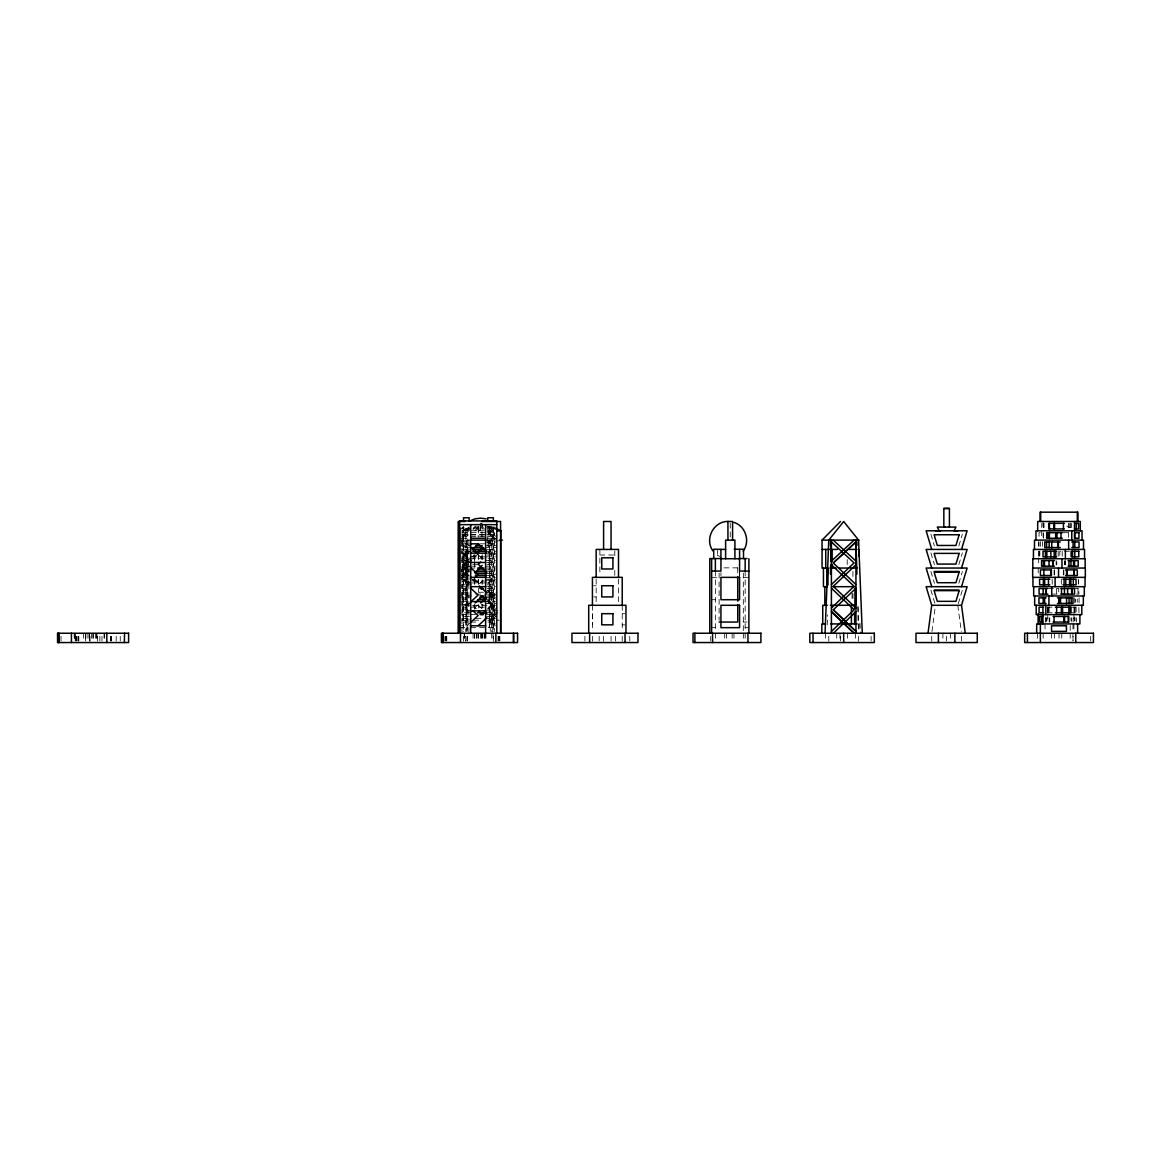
<?xml version="1.0" encoding="UTF-8"?>
<svg xmlns="http://www.w3.org/2000/svg" width="1151" height="1151" viewBox="0 0 1151 1151"><rect width="100%" height="100%" fill="white"/><g stroke="black" fill="none" stroke-linecap="round" stroke-linejoin="round"><path stroke-width="0.75" stroke-dasharray="5 3.75" d="M739.575 572.651L739.575 577.356L748.884 577.356M465.709 571.774L466.155 568.047L462.213 569.918L462.587 568.047L478.428 568.047M465.767 592.261L465.738 569.918L462.011 571.774L462.055 569.918L471.478 569.918M477.694 564.321L461.968 564.321L462.011 562.465L465.666 564.321L466.299 558.739M827.252 625.007L827.655 614.85M489.607 594.117L489.722 592.261L487.52 590.405L493.621 599.714L495.347 597.844M479.78 530.798L480.413 523.043M931.965 631.496L935.461 605.297M488.125 545.703L488.369 541.977L486.6 543.833M466.284 568.047L468.831 562.465L464.659 564.321L467.565 560.595L467.565 562.465M958.812 546.049L962.365 534.222M958.812 564.666L962.365 552.854M958.812 583.298L962.365 571.471M958.308 603.613L962.365 590.103M463.421 566.191L462.745 568.047L466.831 566.191L466.831 568.047M494.455 612.749L492.614 616.476L496.786 614.605M462.616 556.868L462.616 558.739L463.594 556.868L466.198 558.739L466.975 556.868M476.471 530.798L479.866 523.043M493.707 534.524L494.642 532.668L494.642 534.524M463.465 556.868L464.731 555.012L466.874 556.868L467.881 555.012M474.989 530.798L477.363 526.813M495.693 536.38L493.837 534.524L488.355 541.977M492.096 620.202L495.419 616.476L491.304 618.332L492.484 616.476M464.601 553.142L464.601 555.012L466.126 553.142L467.795 555.012L469.004 553.142M493.721 594.117L492.499 597.844L492.499 595.988M489.822 618.332L489.822 620.202L491.204 618.332M461.522 529.129L463.277 526.841M488.571 530.798L488.571 532.668L490.081 530.798M473.406 556.868L475.118 555.012L475.118 556.868M472.975 529.633L476.226 526.136M467.68 549.43L467.68 551.286L465.968 553.142L465.968 551.286M467.709 560.595L469.464 558.739M461.911 536.38L469.349 528.942M461.997 537.632L469.45 530.179M487.995 552.912L491.491 549.43L487.995 545.934M488.153 583.341L494.124 577.356L488.153 571.385M487.995 608.793L491.491 605.297L487.995 601.8M492.772 538.251L492.772 536.38L494.139 538.251L488.082 543.833M473.061 528.467L475.55 526.136M471.924 559.774L466.961 564.321L469.45 566.594M473.176 558.638L476.902 555.214M469.45 582.535L466.961 584.809L469.45 587.082M479.377 583.672L483.103 580.262M469.45 603.023L466.961 605.297L469.45 607.57M466.961 625.784L469.45 623.511M466.687 577.356L467.637 579.226L465.767 581.082L463.22 577.356L466.054 575.5L466.759 577.356L464.414 579.226L464.299 581.082M466.846 530.798L469.579 528.942M464.803 530.798L469.104 528.266M464.04 530.798L468.543 528.266M471.637 556.868L473.953 555.631M462.76 530.798L468.687 527.69M487.981 533.906L490.369 532.668L488.297 534.524L488.297 532.668M462.371 530.798L468.428 527.69M469.68 526.913L461.925 530.798L499.03 530.798M463.551 530.798L469.752 527.69M488.571 532.668L492.412 530.798L490.527 532.668L490.527 530.798M489.822 620.202L493.808 618.332L493.937 616.476M468.774 561.213L466.04 562.465L466.011 566.191L462.126 564.321L462.385 566.191L470.14 566.191M497.865 612.749L493.707 614.605L493.707 612.749M485.664 527.072L495.247 527.072M459.81 528.007L469.133 528.007M473.78 528.007L483.103 528.007M497.074 528.007L487.751 528.007L487.751 545.703M481.938 528.942L485.664 528.942M493.117 528.942L489.391 528.942L489.391 534.524M462.126 532.668L470.529 532.668M471.363 532.668L495.448 532.668M1062.848 532.668L1069.495 532.668M462.098 534.524L486.197 534.524M487.42 534.524L495.448 534.524M463.536 534.985L469.133 534.985M470.687 534.985L486.197 534.985M487.751 534.985L497.074 534.985M462.098 536.38L497.117 536.38M462.055 538.251L469.795 538.251M487.305 538.251L495.793 538.251M459.81 538.481L463.536 538.481M497.074 538.481L493.347 538.481L493.347 528.007M458.184 540.107L469.68 540.107M487.362 540.107L496.513 540.107M461.939 540.855L469.421 540.855M488.614 540.855L499.189 540.855M462.011 541.977L469.68 541.977M486.024 541.977L496.973 541.977M462.011 543.833L469.867 543.833M480.212 543.833L495.635 543.833M459.81 545.703L469.651 545.703M485.995 545.703L497.074 545.703M461.939 546.365L466.587 546.365M469.651 547.559L461.968 547.559L462.055 549.43L470.255 549.43M485.003 547.559L496.93 547.559M487.261 549.43L495.621 549.43M461.939 551.027L466.587 551.027M470.255 551.286L461.939 551.286L462.026 553.142M485.78 551.286L496.469 551.286M1069.38 551.286L1059.798 551.286L1059.798 556.868M461.896 553.142L469.579 553.142M485.664 553.142L495.52 553.142M493.045 554.077L495.52 554.077M461.896 555.012L469.579 555.012M487.233 555.012L496.858 555.012M599.872 555.012L614.778 555.012M461.868 556.868L470.817 556.868M471.176 556.868L484.902 556.868M485.722 556.868L495.534 556.868M461.868 558.739L495.491 558.739M461.853 560.595L471.478 560.595M485.895 560.595L495.491 560.595M469.594 562.465L461.853 562.465L462.213 560.595L465.579 562.465L465.666 564.321M487.132 562.465L496.786 562.465M487.118 564.321L495.52 564.321M463.551 565.414L467.277 565.414M470.845 566.191L480.111 566.191M485.636 566.191L495.477 566.191M723.979 567.86L738.179 567.86M485.88 568.047L495.477 568.047M461.939 569.644L466.587 569.644M484.945 569.918L495.434 569.918M470.874 571.774L461.868 571.774L462.141 573.63L465.594 571.774L468.385 573.011M487.146 571.774L495.434 571.774M461.868 573.63L470.874 573.63M487.146 573.63L496.8 573.63M493.045 574.565L495.52 574.565M461.939 574.68L466.587 574.68M461.896 575.5L469.45 575.5M487.161 575.5L495.491 575.5M461.896 577.356L470.183 577.356M484.988 577.356L495.462 577.356M711.635 577.356L720.943 577.356M461.925 579.226L469.407 579.226M486.427 579.226L495.462 579.226M471.665 580.162L474.572 580.162M486.211 580.162L489.132 580.162L489.132 598.779M461.925 581.082L470.14 581.082M472.932 581.082L496.556 581.082M470.183 582.953L461.968 582.953L462.069 581.082M471.478 582.953L485.19 582.953M485.621 582.953L495.477 582.953M461.968 584.809L471.478 584.809M487.118 584.809L495.534 584.809M593.671 585.744L596.16 585.744M461.997 586.679L469.479 586.679M486.499 586.679L495.534 586.679M461.997 588.535L471.507 588.535M487.161 588.535L495.52 588.535M1048.331 588.535L1058.733 588.535L1058.733 594.117L1045.079 594.117M1073.12 588.535L1078.89 588.535L1078.89 594.117L1073.12 594.117M463.551 589.312L467.277 589.312M462.04 590.405L469.435 590.405M487.204 590.405L495.52 590.405M462.04 592.261L471.162 592.261M478.485 592.261L485.708 592.261M487.204 592.261L496.915 592.261M462.083 594.117L471.205 594.117M475.665 594.117L484.744 594.117M485.751 594.117L496.728 594.117M493.045 595.053L495.52 595.053M471.593 595.988L462.083 595.988L462.112 584.809M487.233 595.988L496.944 595.988M593.671 596.923L596.16 596.923M470.759 603.441L462.141 603.441L462.112 597.844L469.464 597.844M487.118 597.844L496.844 597.844M461.939 597.959L466.587 597.959M462.112 599.714L469.464 599.714M487.118 599.714L496.844 599.714M711.635 599.714L715.361 599.714M462.141 601.57L469.464 601.57M485.521 601.57L495.577 601.57M486.398 603.441L496.93 603.441M461.939 604.376L466.587 604.361M495.606 605.297L462.155 605.297L462.155 607.167L496.944 607.167M1046.978 607.167L1054.978 607.167M1070.559 607.167L1078.919 607.167L1078.919 612.749L1070.559 612.749M461.939 609.023L470.759 609.023M487.046 609.023L495.563 609.023M470.284 610.879L462.17 610.879L462.17 609.023M485.549 610.879L496.944 610.879M469.507 612.749L462.155 612.749L462.155 614.605L476.874 614.605M487.046 612.749L496.944 612.749M1046.978 612.749L1054.978 612.749M622.231 613.684L624.705 613.684M485.535 614.605L496.944 614.605M493.045 615.54L495.52 615.54M469.464 616.476L462.141 616.476L462.141 618.332L471.45 618.332M486.456 616.476L496.901 616.476M475.953 618.332L495.534 618.332M461.968 620.202L470.759 620.202M473.622 620.202L479.708 620.202M487.88 620.202L499.217 620.202M463.321 622.058L467.033 622.058M470.759 622.058L477.636 622.058M487.952 622.058L493.117 622.058M743.316 622.058L747.042 622.058M491.707 623.928L495.434 623.928M622.231 624.849L624.705 624.849M459.551 625.784L463.263 625.784M493.045 625.784L495.52 625.784M459.81 627.655L467.263 627.655M470.759 627.655L497.074 627.655M711.635 627.655L715.361 627.655M745.157 627.655L748.884 627.655M468.529 569.918L468.529 571.774L464.357 569.918L467.076 573.63M492.614 609.023L492.614 607.167L496.786 609.023M497.822 610.879L493.664 609.023L492.614 607.167M491.276 607.167L491.276 605.297L495.39 607.167L492.038 603.441M488.168 603.441L488.168 601.57L493.765 605.297L493.908 607.167M1066.905 526.136L1070.085 527.69M488.168 601.57L491.952 603.441L490.024 601.57L490.024 603.441M491.391 526.913L494.498 528.467M717.188 555.142L719.778 556.465M491.146 526.913L495.678 529.244M490.916 526.913L495.347 529.244M487.578 600.333L489.938 601.57L487.823 599.714L487.823 601.57M489.535 526.568L495.534 529.949M489.117 526.568L494.844 529.949M487.391 526.136L494.239 530.798M487.549 526.654L493.16 530.798M489.722 592.261L491.851 594.117L491.851 592.261M466.961 543.833L469.45 546.106M478.14 605.297L481.866 608.706M488.01 528.467L490.513 530.798M493.721 595.988L491.765 594.117L491.117 595.988L491.117 594.117M467.263 582.953L469.162 584.809M488.067 531.417L495.52 538.869M487.981 532.668L495.434 540.107M478.687 555.242L482.168 558.739M471.421 578.55L477.392 584.535M472.86 605.297L476.356 608.793M474.73 579.226L478.442 582.953L473.277 579.226L476.514 581.082L476.514 579.226M465.651 581.082L467.349 582.953L468.63 581.082L467.551 579.226L467.551 581.082M467.191 573.63L468.889 575.5M489.779 603.441L491.16 605.297M469.996 582.953L468.63 581.082L468.63 582.953M491.276 605.297L492.47 607.167M467.723 551.286L468.889 553.142M493.52 599.714L494.498 601.57M467.579 569.918L468.529 571.774M463.321 577.356L462.429 575.5L462.429 577.356M481.219 523.043L483.262 527.69M494.412 610.879L493.664 609.023L493.664 610.879M466.716 568.047L467.435 569.918L463.277 568.047L464.17 569.918L464.17 568.047M930.9 534.222L934.439 546.049M930.9 552.854L934.439 564.666M930.9 571.471L934.439 583.298M930.9 590.103L934.943 603.613M494.527 610.879L495.045 612.749M466.155 575.5L465.695 573.63L462.573 575.5L461.997 573.63L461.997 575.5M466.126 566.191L466.587 568.047L462.544 566.191L463.119 568.047L463.119 566.191M957.805 605.297L961.301 631.496M465.795 564.321L466.011 566.191M465.81 573.63L465.536 569.918M480.672 523.043L481.305 530.798M860.042 623.151L860.444 633.309M857.826 606.376L858.531 631.439M1090.688 636.345L1090.688 640.992M1079.048 597.844L1079.048 603.441M1078.53 580.464L1078.53 583.571M1078.401 579.226L1078.401 584.809M1077.983 588.219L1077.983 594.434M1077.25 599.095L1077.25 602.189M1076.487 617.871L1076.487 622.058M1076.099 606.85L1076.099 613.051M1075.422 599.095L1075.422 602.189M1075.063 607.167L1075.063 612.749M1075.034 617.713L1075.034 620.821M1074.746 597.844L1074.746 603.441M1074.66 617.713L1074.66 620.821M1074.415 607.167L1074.415 612.749M1073.984 606.994L1073.984 612.073M1073.984 613.771L1073.984 622.231M1073.811 617.871L1073.811 622.058M1073.926 623.928L1073.926 631.683M1073.005 636.345L1073.005 640.992L1072.962 633.237M1072.962 623.928L1072.962 631.683M1071.869 617.871L1071.869 622.058M1071.624 523.345L1071.624 527.546M1071.02 617.713L1071.02 620.821M1070.603 523.043L1070.603 527.69M1070.214 625.482L1070.214 631.683M1070.214 633.237L1070.214 640.992M1069.265 523.345L1069.265 527.546M1068.531 523.345L1068.531 527.546M1068.574 532.352L1068.574 538.553M1065.294 560.595L1065.294 564.796M1064.876 561.271L1064.876 564.666M1064.761 560.595L1064.761 564.796M1063.869 569.918L1063.869 575.5M1063.337 569.918L1063.337 575.5M1062.2 551.286L1062.2 556.868M1061.783 633.237L1061.783 640.992M1061.308 579.226L1061.308 584.809M1059.035 633.237L1059.035 640.992M1058.186 551.286L1058.186 556.868M1056.762 561.846L1056.762 564.94M1056.474 588.535L1056.474 594.117M1056.129 560.595L1056.129 564.796M1054.647 569.918L1054.647 575.5M1054.345 633.237L1054.345 640.992M1054.115 569.918L1054.115 575.5M1052.201 579.226L1052.201 584.809M1051.582 633.237L1051.582 640.992M1049.784 617.871L1049.784 622.058M1049.122 606.85L1049.122 613.051M1049.18 617.871L1049.18 622.058M1048.187 607.167L1048.187 612.749M1047.784 606.994L1047.784 612.073M1047.784 613.771L1047.784 622.231M1047.424 607.167L1047.424 612.749M1046.964 617.713L1046.964 620.821M1046.115 617.871L1046.115 622.058M1045.727 617.152L1045.727 622.231M1045.022 623.928L1045.022 631.683M1044.029 523.345L1044.029 527.546M1043.511 523.043L1043.511 527.69M1043.511 538.251L1043.511 532.668L1039.036 532.668L1039.036 538.251M1043.007 521.489L1043.007 527.69M1043.151 532.668L1043.151 538.251M1043.166 633.237L1043.166 640.992M1042.461 541.661L1042.461 546.322M1041.77 523.345L1041.77 527.546M1041.713 530.798L1041.713 538.553M1040.619 541.661L1040.619 546.322M1039.828 550.969L1039.828 557.185M1039.195 551.286L1039.195 556.868M1038.95 541.977L1038.95 546.164M1038.734 541.661L1038.734 546.322M1038.677 551.113L1038.677 556.192M1038.677 557.89L1038.677 564.666M1038.216 568.047L1038.216 575.802M1037.612 633.237L1037.612 640.992M961.531 636.345L961.531 640.992M950.352 633.237L950.352 640.992M946.626 636.345L946.626 640.992M942.899 633.237L942.899 640.992M931.735 636.345L931.735 642.546M871.106 636.345L871.106 640.992M859.078 623.928L859.078 631.683M858.574 636.345L858.574 642.546M858.171 606.994L858.171 622.231M855.351 633.237L855.351 640.992M852.92 571.428L852.92 578.205M852.949 593.441L852.949 601.915M852.028 593.441L852.028 601.915M847.409 633.237L847.409 640.992M847.222 559.587L847.222 564.666M840.46 636.345L840.46 640.992M839.957 633.237L839.957 640.992M836.734 633.237L836.734 640.992M828.778 636.345L828.778 642.546M825.555 633.237L825.555 640.992M745.157 571.083L745.157 631.496M745.157 633.237L745.157 640.992M743.316 573.112L743.316 631.467M743.316 633.237L743.316 640.992M739.575 571.083L739.575 575.788M737.733 567.86L737.733 574.853M733.978 633.237L733.978 640.992M732.151 633.237L732.151 640.992M730.252 523.173L730.252 538.423M726.54 633.237L726.54 640.992M724.698 633.237L724.698 640.992M720.943 572.651L720.943 575.788M719.102 573.112L719.102 620.317M717.433 549.243L717.433 556.998M715.361 571.083L715.361 631.496M715.361 633.237L715.361 640.992M710.728 636.345L710.728 640.992M629.77 636.345L629.77 640.992M622.231 605.297L622.231 631.496M622.231 636.345L622.231 642.546M618.504 579.111L618.504 603.556M615.526 636.345L615.526 640.992M614.778 550.825L614.778 556.408M614.778 570.378L614.778 575.615M611.052 636.345L611.052 642.546M603.599 636.345L603.599 642.546M599.872 549.43L599.872 575.615M599.139 636.345L599.139 640.992M596.16 579.111L596.16 605.297M592.448 613.684L592.448 624.849M592.434 605.297L592.434 631.496M592.434 636.345L592.434 642.546M584.881 636.345L584.881 640.992M499.865 636.345L499.865 640.992M499.635 636.345L499.635 640.992M498.282 636.345L498.282 640.992M498.153 636.345L498.153 640.992M494.527 540.855L494.527 631.453M494.225 538.251L494.225 540.107M493.837 534.524L493.837 536.38M493.621 597.844L493.621 599.714M493.347 545.703L493.347 631.841M493.347 636.345L493.347 642.546M493.074 526.352L493.074 631.741M493.074 633.237L493.045 640.992M492.614 614.605L492.614 616.476M492.355 541.977L491.506 538.251L491.707 631.439M492.196 540.107L492.196 633.237M491.707 633.237L491.707 640.992M491.304 616.476L491.304 618.332M490.312 543.833L490.009 540.107L490.009 541.977M490.081 540.855L490.268 631.453M489.621 545.703L489.621 627.655M489.29 551.286L489.132 569.918M488.369 541.977L488.369 543.833M487.966 590.405L487.966 592.261M485.895 633.237L485.895 640.992M485.664 633.237L485.664 640.992M484.326 633.237L484.326 640.992M484.183 633.237L484.183 640.992M482.168 554.609L482.168 559.947M482.168 579.543L482.168 584.895M482.168 604.491L482.168 608.045M482.168 633.237L482.168 640.992M481.938 523.173L481.938 536.726M481.938 555.861L481.938 559.242M481.895 633.237L481.895 640.992M481.866 633.237L481.866 640.992M480.543 526.136L480.543 530.798M480.528 633.237L480.528 640.992M478.442 528.007L478.442 537.013M478.442 554.609L478.442 559.947M478.442 579.543L478.442 592.017M478.442 604.491L478.442 608.045M478.456 633.237L478.456 640.992M478.14 526.568L478.14 536.726M478.212 555.343L478.212 558.739M478.212 579.557L478.212 582.953M478.212 633.237L478.212 640.992M477.91 581.082L477.91 582.953L475.564 581.082L475.507 579.226M476.874 633.237L476.874 640.992M476.744 633.237L476.744 640.992M474.716 554.609L474.716 567.083M474.716 579.543L474.716 584.895M474.716 604.491L474.716 608.045M474.716 633.237L474.716 640.992M474.485 558.739L474.485 567.198M474.485 577.356L474.485 582.953M474.485 604.836L474.485 609.023M474.442 633.237L474.413 640.992M473.766 555.012L473.766 556.868M473.075 633.237L473.075 640.992M468.917 540.107L468.917 633.237M467.795 553.142L467.795 555.012M467.709 566.191L467.709 564.321L463.551 566.191L464.529 564.321L464.529 566.191M467.277 530.798L467.277 631.439M467.277 636.345L467.277 640.992M467.263 545.703L467.033 631.611M467.033 636.345L467.033 640.992M466.874 555.012L466.874 556.868M466.587 540.855L466.587 631.453M466.198 556.868L466.198 558.739M466.155 568.047L466.155 569.918M465.853 530.798L465.91 534.524M466.054 575.5L466.054 577.356M465.896 592.261L465.896 594.117M465.939 595.988L465.982 620.202M465.824 534.524L465.752 560.595L462.745 558.739L462.069 560.595L462.069 558.739M465.81 594.117L465.81 595.988M465.695 620.202L465.695 631.611M465.579 560.595L465.579 562.465M464.486 633.237L464.486 640.992M464.241 633.237L464.241 640.992M463.536 528.007L463.536 631.841M463.536 636.345L463.536 642.546M463.263 526.352L463.263 631.741M462.587 568.047L462.587 569.918M462.385 564.321L462.385 566.191M462.242 595.988L462.242 597.844M462.299 603.441L462.299 605.297M462.328 607.167L462.314 609.023M462.314 610.879L462.314 612.749M462.299 614.605L462.314 616.476M462.285 618.332L462.285 620.202M462.126 530.798L462.098 545.703M462.055 569.918L462.055 571.774M462.04 577.356L462.04 579.226M461.911 540.107L461.939 633.237M446.789 636.345L446.789 640.992M446.545 636.345L446.545 640.992M445.207 636.345L445.207 640.992M445.077 636.345L445.077 640.992M120.251 636.345L120.251 640.992M116.193 636.345L116.193 640.992M111.446 636.345L111.446 640.992M110.913 636.345L110.913 640.992M110.625 636.345L110.625 640.992M104.496 633.237L104.496 640.992M104.036 633.237L104.036 640.992M101.95 636.345L101.95 640.992M99.878 636.345L99.878 640.992M97.475 636.345L97.475 642.546M96.943 633.237L96.943 640.992M96.655 633.237L96.655 640.992M95.375 633.237L95.375 640.992M93.317 633.237L93.317 640.992M92.857 633.237L92.857 640.992M91.648 633.237L91.648 640.992M90.023 636.345L90.023 642.546M89.591 636.345L89.591 640.992L89.505 633.237M89.217 633.237L89.217 640.992M87.922 633.237L87.922 640.992M85.879 633.237L85.879 640.992M85.548 636.345L85.548 640.992M85.404 633.237L85.404 640.992M83.433 633.237L83.433 640.992M78.843 636.345L78.843 640.992M78.326 636.345L78.326 640.992M78.038 636.345L78.038 640.992M76.757 636.345L76.757 640.992M76.052 636.345L76.052 640.992M75.534 633.237L75.534 640.992M75.247 636.345L75.247 640.992M74.7 633.237L74.7 640.992M74.24 633.237L74.24 640.992M61.003 636.345L61.003 640.992M474.744 609.023A5.971 5.971 0 0 1 483.147 604.966M489.333 627.655L489.333 609.023L489.29 627.655M465.695 640.992L465.695 636.345L465.565 640.992"/><path stroke-width="1.5" d="M830.447 574.133L830.705 565.184M830.806 561.602L831.41 540.107L831.41 633.309M825.051 633.237L828.778 540.107L843.683 521.489L858.574 540.107L862.3 633.237M830.432 545.531L830.648 540.179L828.778 540.107M928.008 633.237L931.735 605.297L926.138 586.679L967.113 586.679L961.531 605.297L965.257 633.237M961.531 549.43L967.113 530.798L926.138 530.798L931.735 549.43M961.531 568.047L967.113 549.43L926.138 549.43L931.735 568.047M961.531 586.679L967.113 568.047L926.138 568.047L931.735 586.679M954.078 530.798L955.949 527.072L937.317 527.072L939.173 530.798M743.201 551.027C750.495 541.258 745.531 525.978 733.892 522.367M827.181 568.047L822.059 568.047L822.059 540.107L840.46 521.489M472.845 547.559L482.83 547.559L481.017 549.43L483.449 547.559L483.449 549.43M477.521 554.077L472.86 549.43L478.687 543.603M475.003 572.579L482.168 565.414M475.19 602.966L482.168 595.988L485.664 599.484M485.664 611.123L482.168 614.605L478.687 611.123M476.974 553.142L478.859 551.286L476.082 553.142L478.442 551.286L478.442 553.142M482.873 547.559L478.557 551.286L480.974 549.43L480.974 551.286M831.41 584.55L854.085 562.897L831.41 541.977M855.941 564.753L833.281 586.334L855.941 608.001M831.41 608.001L854.085 586.334L831.41 564.753M833.281 609.785L855.941 631.381L833.281 609.857L855.941 588.204M831.41 631.453L854.085 609.785L831.41 588.204M833.281 633.309L855.941 611.641M831.41 561.098L854.085 540.179M833.281 562.897L855.941 541.977L833.281 562.968L855.941 584.55M480.629 562.048L478.14 564.321L486.83 572.292M474.413 577.975L478.14 574.565L470.687 567.745M470.687 601.887L478.14 595.053L470.687 588.219M480.629 603.023L486.83 597.326M470.687 622.374L478.14 615.54L473.176 610.994M478.14 625.784L486.83 617.814M469.565 521.072L474.874 518.885L480.557 518.137L486.24 518.885M728.137 521.446C713.534 521.058 704.167 539.445 713.073 551.027M856.718 540.179L858.574 540.107M945.23 527.072L943.834 527.072L943.834 508.454L949.417 508.454L949.417 527.072L948.611 527.072M949.33 508.454L943.834 508.454M465.277 521.489L458.184 521.489L458.184 633.237M481.938 521.489L500.57 521.489L500.57 633.237M1064.358 523.345L1048.719 523.345L1048.719 528.942L1064.358 528.942M1075.494 523.345L1078.559 523.345L1078.559 528.942L1075.494 528.942M459.551 524.655L496.8 524.655M497.246 530.798L500.8 530.798L500.8 633.237M1062.344 532.668L1046.705 532.668L1046.705 538.251L1062.344 538.251M470.716 538.251L485.621 538.251M458.587 540.107L459.335 540.107M470.155 540.107L486.125 540.107M499.592 540.107L502.541 540.107M822.059 540.107L858.847 540.107M1060.258 541.977L1044.734 541.977L1044.734 547.559L1060.258 547.559M1071.811 541.977L1079.048 541.977L1079.048 547.559L1071.811 547.559M470.155 543.833L478.14 543.833L486.83 551.804M475.838 545.703L482.226 545.703M472.816 549.43L485.78 549.43M725.605 549.43L713.706 549.243L713.706 558.552M734.194 549.243L743.503 549.243L743.503 558.552M822.059 549.43L837.54 549.43M848.906 549.43L857.049 549.43M472.816 551.286L486.427 551.286M1056.589 551.286L1043.022 551.286L1043.022 556.868L1056.589 556.868M470.716 553.142L486.427 553.142M721.461 558.552L709.793 558.552L709.793 633.237M738.856 558.552L747.042 558.552M720.943 558.739L739.575 558.739M1054.46 560.595L1041.569 560.595L1041.569 566.191L1054.46 566.191M1068.085 560.595L1078.214 560.595L1078.214 566.191L1068.085 566.191M470.716 562.465L485.621 562.465M477.607 568.047L484.039 568.047M829.914 568.047L836.158 568.047M838.503 568.047L848.906 568.047M850.488 568.047L857.466 568.047M477.607 569.918L485.636 569.918M1065.596 569.918L1077.293 569.918L1077.293 575.5L1065.596 575.5M711.635 571.083L720.943 571.083L720.943 549.43M748.884 571.083L739.575 571.083L739.575 549.43M934.396 571.471L958.869 571.471M475.19 571.774L486.312 571.774M475.277 573.63L486.398 573.63M475.277 575.5L486.398 575.5M470.716 577.356L486.341 577.356M1049.827 579.226L1039.598 579.226L1039.598 584.809L1049.827 584.809M1063.02 579.226L1076.056 579.226L1076.056 584.809L1063.02 584.809M470.716 586.679L485.621 586.679M827.44 586.679L823.44 586.679L823.44 568.047M832.878 586.679L854.934 586.679M479.996 588.535L483.233 588.535M1047.496 588.535L1039.094 588.535L1039.094 594.117L1047.496 594.117M1060.877 588.535L1074.545 588.535L1074.545 594.117L1060.877 594.117M934.396 590.103L958.869 590.103M480.01 595.988L484.139 595.988M480.01 597.844L485.621 597.844M1046.086 597.844L1038.936 597.844L1038.936 603.441L1046.086 603.441M1057.452 597.844L1073.005 597.844L1073.005 603.441L1057.452 603.441M477.593 599.714L485.621 599.714M470.716 601.57L485.621 601.57M827.44 605.297L822.735 605.297L822.735 623.928M830.418 605.297L851.409 605.297L851.409 623.928M852.042 605.297L854.934 605.297L854.934 588.362M931.735 605.297L961.531 605.297M1043.569 607.167L1039.08 607.167L1039.08 612.749L1043.569 612.749M1055.409 607.167L1071.005 607.167L1071.005 612.749L1055.409 612.749M470.716 610.879L485.664 610.879M477.636 612.749L485.664 612.749M479.996 614.605L483.233 614.605M1042.633 616.476L1039.554 616.476L1039.554 622.058L1042.633 622.058M1053.064 616.476L1068.804 616.476L1068.804 622.058L1053.064 622.058M719.102 622.058L737.733 622.058L737.733 604.577M825.382 623.928L821.828 623.928L821.828 633.237M830.705 623.928L857.308 623.928M470.155 625.784L485.621 625.784M935.461 530.798L940.612 530.798M954.366 530.812L957.805 530.812M496.139 528.467L500.8 530.798M470.687 547.257L478.14 554.077M479.377 585.945L486.83 592.779M484.341 610.994L486.83 613.267M855.941 561.098L833.281 540.179M479.78 586.924L482.168 589.312M856.79 541.934L856.934 545.531M855.999 541.905L856.905 574.133M1085.163 568.047L1085.163 558.739L1032.821 558.739L1032.821 568.047M1085.048 577.356L1085.048 586.679L1032.951 586.679L1032.951 577.356M1084.544 558.739L1084.544 549.43L1033.44 549.43L1033.44 558.739M1084.314 586.679L1084.314 595.988L1033.67 595.988L1033.67 586.679M1083.494 549.43L1083.494 540.107L1034.49 540.107L1034.49 549.43M1083.336 595.988L1083.336 605.297L1034.663 605.297L1034.663 595.988M1082.026 540.107L1082.026 530.798L1035.958 530.798L1035.958 540.107M1081.811 605.297L1081.811 614.605L1036.188 614.605L1036.188 605.297M1080.3 530.798L1080.3 521.489L1037.684 521.489L1037.684 530.798M1079.897 614.605L1079.897 623.928L1036.677 623.928L1036.677 633.237M1077.94 521.489L1077.94 512.181L1040.044 512.181L1040.044 521.489M1077.624 623.928L1077.624 633.237M1077.293 512.181L1077.293 521.489M1076.228 523.345L1076.228 528.942M1075.753 633.237L1075.753 642.546M1074.847 532.668L1074.847 538.251M1074.775 541.977L1074.775 547.559M1074.804 551.286L1074.804 556.868M1074.473 521.489L1074.473 530.798M1074.559 560.595L1074.559 566.191M1074.214 569.918L1074.214 575.5M1074.056 569.918L1074.056 575.5M1073.523 560.595L1073.523 566.191M1073.293 579.226L1073.293 584.809M1073.106 541.977L1073.106 547.559M1072.574 551.286L1072.574 556.868M1072.286 588.535L1072.286 594.117M1071.768 530.798L1071.768 540.107M1071.667 588.535L1071.667 594.117M1071.221 597.844L1071.221 603.441M1070.948 559.587L1070.948 566.35M1070.919 579.054L1070.919 585.83M1069.811 607.167L1069.811 612.749M1069.538 579.226L1069.538 584.809M1068.934 560.595L1068.934 566.191M1069.049 597.844L1069.049 603.441M1068.876 606.85L1068.876 613.051M1068.646 540.107L1068.646 549.43M1068.2 616.476L1068.2 622.058M1067.596 588.535L1067.596 594.117M1067.222 569.918L1067.222 575.5M1066.574 569.918L1066.574 575.5M1066.56 597.542L1066.56 603.743M1065.797 579.226L1065.797 584.809M1065.366 549.43L1065.366 558.739M1064.445 588.219L1064.445 594.434M1064.56 616.476L1064.56 622.058M1064.085 579.226L1064.085 584.809M1063.956 616.476L1063.956 622.058M1063.438 523.345L1063.438 528.942M1062.574 607.167L1062.574 612.749M1061.97 558.739L1061.97 568.047M1061.51 588.535L1061.51 594.117M1061.366 607.167L1061.366 612.749M1061.021 532.668L1061.021 538.251M1060.531 597.844L1060.531 603.441M1059.237 597.844L1059.237 603.441M1058.747 597.844L1058.747 603.441M1058.402 541.977L1058.402 547.559M1058.532 568.047L1058.532 577.356M1057.726 541.977L1057.726 547.559M1056.963 532.668L1056.963 538.251M1056.618 607.167L1056.618 612.749M1055.784 551.286L1055.784 556.868M1055.683 532.668L1055.683 538.251M1055.107 577.356L1055.107 586.679M1054.546 523.345L1054.546 528.942M1054.215 550.969L1054.215 557.185M1054.043 616.476L1054.043 622.058M1053.827 523.345L1053.827 528.942M1053.237 560.595L1053.237 566.191M1052.705 560.595L1052.705 566.191M1051.755 541.661L1051.755 547.876M1051.741 586.679L1051.741 595.988M1050.863 551.286L1050.863 556.868M1050.777 569.918L1050.777 575.5M1049.453 523.345L1049.453 528.942M1049.41 532.352L1049.41 538.553M1049.151 541.977L1049.151 547.559M1049.05 560.595L1049.05 566.191M1048.921 595.988L1048.921 605.297M1048.46 579.226L1048.46 584.809M1047.986 532.668L1047.986 538.251M1047.626 532.668L1047.626 538.251M1046.863 551.286L1046.863 556.868M1046.59 541.977L1046.59 547.559M1046.317 588.535L1046.317 594.117M1045.712 588.535L1045.712 594.117M1045.827 605.297L1045.827 614.605M1045.41 551.286L1045.41 556.868M1044.691 579.226L1044.691 584.809M1044.475 560.595L1044.475 566.191M1044.633 597.844L1044.633 603.441M1043.77 569.918L1043.928 575.5M1043.425 560.595L1043.425 566.191M1043.338 579.226L1043.338 584.809M1043.166 588.535L1043.166 594.117M1043.238 597.844L1043.238 603.441M1042.935 607.167L1042.935 612.749M1042.964 614.605L1042.964 623.928M1041.497 616.476L1041.497 622.058M1040.691 512.181L1040.691 521.489M1040.375 623.928L1040.375 642.546M1038.13 613.771L1038.101 623.928M1027.426 633.237L1027.426 642.546M954.855 633.237L954.855 642.546M938.396 633.237L938.396 642.546M858.847 549.43L858.847 556.192M856.071 588.362L856.071 605.297M855.941 540.107L855.941 633.237M854.632 605.297L854.632 608.678M854.632 612.073L854.632 623.928M843.683 633.237L843.683 642.546M832 549.43L832 561.271M832 564.666L832 568.047M827.986 568.047L827.986 584.981M826.85 568.047L826.85 586.679M825.742 549.43L825.742 568.047M824.835 586.679L824.835 605.297M813.038 633.237L813.038 642.546M748.884 558.739L748.884 633.237M747.949 633.237L747.949 642.546M745.157 558.739L745.157 571.083M737.733 576.608L737.733 601.081M734.913 558.739L734.913 540.107L725.605 540.107L725.605 558.739M732.583 540.107L732.583 521.489L727.936 521.489L727.936 540.107M715.361 558.739L715.361 571.083M712.57 633.237L712.57 642.546M711.635 558.739L711.635 633.237M694.873 633.237L694.873 642.546M625.957 633.237L625.957 605.297L588.708 605.297L588.708 633.237M625.022 633.237L625.022 642.546M622.231 605.297L622.231 577.356L592.434 577.356L592.434 605.297M618.504 577.356L618.504 549.43L596.16 549.43L596.16 577.356M611.052 549.43L611.052 521.489L603.599 521.489L603.599 549.43M589.629 633.237L589.629 642.546M513.562 633.237L513.562 642.546M513.533 633.237L513.533 642.546M496.8 633.237L496.8 520.928L459.551 520.928L459.551 633.237M495.865 633.237L495.865 642.546M493.347 521.173L493.347 517.763L487.751 517.763L487.751 521.173M485.621 524.655L485.621 633.237M470.716 524.655L470.716 633.237M469.133 521.173L469.133 517.763L463.536 517.763L463.536 521.173M460.472 633.237L460.472 642.546M459.81 528.007L459.81 633.237M443.049 633.237L443.049 642.546M442.747 633.237L442.775 642.546M124.524 633.237L124.38 642.546M106.827 633.237L106.827 642.546M71.434 633.237L71.434 642.546M58.946 633.237L58.946 642.546M58.5 633.237L58.5 642.546M57.838 633.237L57.838 642.546M959.157 534.755L955.949 545.459L937.317 545.459L934.108 534.755L959.157 534.755M959.157 553.386L955.949 564.091L937.317 564.091L934.108 553.386L959.157 553.386M959.157 572.004L955.949 582.708L937.317 582.708L934.108 572.004L959.157 572.004M959.157 590.636L955.949 601.34L937.317 601.34L934.108 590.636L959.157 590.636M1078.947 532.668L1074.473 532.668L1074.473 538.251L1078.947 538.251L1078.947 532.668M1078.789 551.286L1071.121 551.286L1071.121 556.868L1078.789 556.868L1078.789 551.286M612.922 557.803L601.743 557.803L601.743 568.982L612.922 568.982L612.922 557.803M1085.335 568.047L1032.663 568.047L1032.663 577.356L1085.335 577.356L1085.335 568.047M1051.41 569.918L1040.418 569.918L1040.418 575.5L1051.41 575.5L1051.41 569.918M739.575 577.356L720.943 577.356L720.943 599.714L739.575 599.714L739.575 577.356M612.922 585.744L601.743 585.744L601.743 596.923L612.922 596.923L612.922 585.744M739.575 605.297L720.943 605.297L720.943 627.655L739.575 627.655L739.575 605.297M612.922 613.684L601.743 613.684L601.743 624.849L612.922 624.849L612.922 613.684M1066.445 625.784L1051.539 625.784L1051.539 631.367L1066.445 631.367L1066.445 625.784M128.61 633.237L57.55 633.237L57.55 642.546L128.61 642.546L128.61 633.237M517.562 633.237L441.423 633.237L441.423 642.546L517.562 642.546L517.562 633.237M637.971 633.237L571.946 633.237L571.946 642.546L637.971 642.546L637.971 633.237M760.897 633.237L693.031 633.237L693.031 642.546L760.897 642.546L760.897 633.237M874.328 633.237L809.815 633.237L809.815 642.546L874.328 642.546L874.328 633.237M977.271 633.237L915.98 633.237L915.98 642.546L977.271 642.546L977.271 633.237M1093.45 633.237L1024.663 633.237L1024.663 642.546L1093.45 642.546L1093.45 633.237M854.085 633.237L831.41 611.641L854.085 633.309"/></g></svg>
